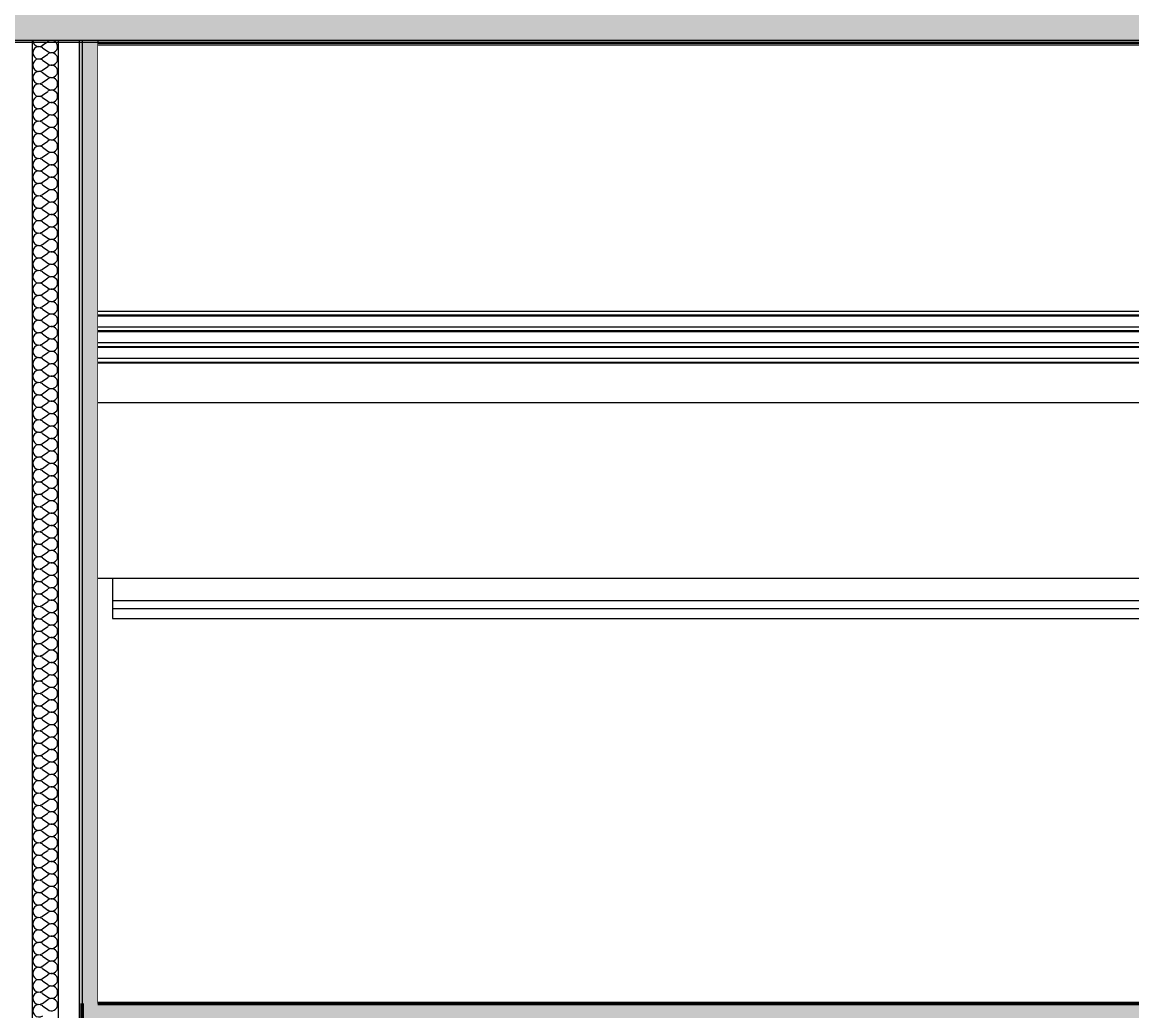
# Model space of a CAD drawing. Header units: millimetres. Extents: x -48147 to 1436659, y -488302 to 18123.
# Drawn here: x 1417453 to 1418514, y -467865 to -466919 of the extents above; entities that cross this region are included whole.
import ezdxf

# ---------------------------------------------------------------- set-up
doc = ezdxf.new("R2010")
doc.units = ezdxf.units.MM
doc.header["$MEASUREMENT"] = 0
doc.linetypes.add('Wipeout_Contour', pattern=[1000, 0, -1000])
for name, color, linetype in [('New_A-20-M_Ceiling', 7, 'Continuous'), ('New_A-20-M_Roof', 7, 'Continuous'), ('New_A-25-M_Wall_Int', 7, 'Continuous'), ('New_A-95-D_1_20', 7, 'Continuous'), ('S-280-M_STRUCT_FRAME.IFC Import', 7, 'Continuous')]:
    doc.layers.add(name, color=color, linetype=linetype)
for name, color, linetype, lineweight, true_color in [('New_A-20-M_Ceiling_Pen_No__107', 7, 'Continuous', 15, 0xa6a6a6), ('New_A-20-M_Ceiling_Pen_No__29', 7, 'Continuous', 50, 0x2a2a2a), ('New_A-20-M_Roof_Pen_No__81', 7, 'Continuous', 20, 0x6a6a6a), ('New_A-25-M_Wall_Int_Pen_No__107', 7, 'Continuous', 15, 0xa6a6a6)]:
    doc.layers.add(name, color=color, linetype=linetype, lineweight=lineweight, true_color=true_color)
for name, color, linetype, lineweight in [('New_A-20-M_Roof_Pen_No__4', 7, 'Continuous', 20), ('New_A-25-M_Wall_Int_Pen_No__1', 7, 'Continuous', 13), ('New_A-95-D_1_20_Pen_No__1', 7, 'Continuous', 13), ('S-280-M_STRUCT_FRAME.IFC Import_Pen_No__1', 7, 'Continuous', 13), ('S-280-M_STRUCT_FRAME.IFC Import_Pen_No__160', 5, 'Continuous', 200), ('S-280-M_STRUCT_FRAME.IFC Import_Pen_No__90', 8, 'Continuous', 20)]:
    doc.layers.add(name, color=color, linetype=linetype, lineweight=lineweight)
doc.styles.add('GENERATED_STYLE_1', font='')
doc.styles.get('GENERATED_STYLE_1').set_extended_font_data('Arial')
doc.dimstyles.new('GENERATED_STYLE__4', dxfattribs={"dimtxt": 125, "dimasz": 47.5, "dimexe": 0.18, "dimexo": 50, "dimgap": 0.09, "dimtad": 1, "dimdec": 0, "dimzin": 0, "dimdsep": 46, "dimtxsty": 'GENERATED_STYLE_1', "dimblk": 'ARROWHEAD_2', "dimblk1": 'ARROWHEAD_2', "dimblk2": 'ARROWHEAD_2', "dimcen": 0.09, "dimclrd": 7, "dimclre": 7, "dimclrt": 7, "dimadec": 0, "dimazin": 0, "dimtfac": 1, "dimtdec": 4, "dimtmove": 0, "dimatfit": 3, "dimfxl": 1, "dimtolj": 1, "dimtzin": 0, "dimarcsym": 0})

# ---------------------------------------------------------------- blocks, each defined once
blk = doc.blocks.new('*X32', base_point=(1424163.9, -483032.8))
at = {"layer": 'New_A-25-M_Wall_Int_Pen_No__107', "linetype": 'Continuous'}
for p, q in [((1417472.5, -466941.1), (1417477.3, -466937.6)), ((1417472.5, -466943.5), (1417477.3, -466947.1)), ((1417472.5, -466953), (1417477.3, -466949.5)), ((1417472.5, -466955.4), (1417477.3, -466959)), ((1417472.5, -466964.9), (1417477.3, -466961.4)), ((1417472.5, -466967.3), (1417477.3, -466970.9)), ((1417472.5, -466976.8), (1417477.3, -466973.3)), ((1417472.5, -466979.2), (1417477.3, -466982.8)), ((1417472.5, -466988.7), (1417477.3, -466985.2)), ((1417472.5, -466991.1), (1417477.3, -466994.7)), ((1417472.5, -467000.7), (1417477.3, -466997.1)), ((1417472.5, -467003), (1417477.3, -467006.6)), ((1417472.5, -467012.6), (1417477.3, -467009)), ((1417472.5, -467014.9), (1417477.3, -467018.5)), ((1417472.5, -467024.5), (1417477.3, -467020.9)), ((1417472.5, -467026.8), (1417477.3, -467030.4)), ((1417472.5, -467036.4), (1417477.3, -467032.8)), ((1417472.5, -467038.7), (1417477.3, -467042.3)), ((1417472.5, -467048.3), (1417477.3, -467044.7)), ((1417472.5, -467050.7), (1417477.3, -467054.2)), ((1417472.5, -467060.2), (1417477.3, -467056.6)), ((1417472.5, -467062.6), (1417477.3, -467066.1)), ((1417472.5, -467072.1), (1417477.3, -467068.5)), ((1417472.5, -467074.5), (1417477.3, -467078)), ((1417472.5, -467084), (1417477.3, -467080.4)), ((1417472.5, -467086.4), (1417477.3, -467089.9)), ((1417472.5, -467095.9), (1417477.3, -467092.3)), ((1417472.5, -467098.3), (1417477.3, -467101.8)), ((1417472.5, -467107.8), (1417477.3, -467104.2)), ((1417472.5, -467110.2), (1417477.3, -467113.7)), ((1417472.5, -467119.7), (1417477.3, -467116.1)), ((1417472.5, -467122.1), (1417477.3, -467125.7)), ((1417472.5, -467131.6), (1417477.3, -467128)), ((1417472.5, -467134), (1417477.3, -467137.6)), ((1417472.5, -467143.5), (1417477.3, -467139.9)), ((1417472.5, -467145.9), (1417477.3, -467149.5)), ((1417472.5, -467155.4), (1417477.3, -467151.8)), ((1417472.5, -467157.8), (1417477.3, -467161.4)), ((1417472.5, -467167.3), (1417477.3, -467163.7)), ((1417472.5, -467169.7), (1417477.3, -467173.3)), ((1417472.5, -467179.2), (1417477.3, -467175.7)), ((1417472.5, -467181.6), (1417477.3, -467185.2)), ((1417472.5, -467191.1), (1417477.3, -467187.6)), ((1417472.5, -467193.5), (1417477.3, -467197.1)), ((1417472.5, -467203), (1417477.3, -467199.5)), ((1417472.5, -467205.4), (1417477.3, -467209)), ((1417472.5, -467214.9), (1417477.3, -467211.4)), ((1417472.5, -467217.3), (1417477.3, -467220.9)), ((1417472.5, -467226.8), (1417477.3, -467223.3)), ((1417472.5, -467229.2), (1417477.3, -467232.8)), ((1417472.5, -467238.7), (1417477.3, -467235.2)), ((1417472.5, -467241.1), (1417477.3, -467244.7)), ((1417472.5, -467250.7), (1417477.3, -467247.1)), ((1417472.5, -467253), (1417477.3, -467256.6)), ((1417472.5, -467262.6), (1417477.3, -467259)), ((1417472.5, -467264.9), (1417477.3, -467268.5)), ((1417472.5, -467274.5), (1417477.3, -467270.9)), ((1417472.5, -467276.8), (1417477.3, -467280.4)), ((1417472.5, -467286.4), (1417477.3, -467282.8)), ((1417472.5, -467288.7), (1417477.3, -467292.3)), ((1417472.5, -467298.3), (1417477.3, -467294.7)), ((1417472.5, -467300.7), (1417477.3, -467304.2)), ((1417472.5, -467310.2), (1417477.3, -467306.6)), ((1417472.5, -467312.6), (1417477.3, -467316.1)), ((1417472.5, -467322.1), (1417477.3, -467318.5)), ((1417472.5, -467324.5), (1417477.3, -467328)), ((1417472.5, -467334), (1417477.3, -467330.4)), ((1417472.5, -467336.4), (1417477.3, -467339.9)), ((1417472.5, -467345.9), (1417477.3, -467342.3)), ((1417472.5, -467348.3), (1417477.3, -467351.8)), ((1417472.5, -467357.8), (1417477.3, -467354.2)), ((1417472.5, -467360.2), (1417477.3, -467363.7)), ((1417472.5, -467369.7), (1417477.3, -467366.1)), ((1417472.5, -467372.1), (1417477.3, -467375.7)), ((1417472.5, -467381.6), (1417477.3, -467378)), ((1417472.5, -467384), (1417477.3, -467387.6)), ((1417472.5, -467393.5), (1417477.3, -467389.9)), ((1417472.5, -467395.9), (1417477.3, -467399.5)), ((1417472.5, -467405.4), (1417477.3, -467401.8)), ((1417472.5, -467407.8), (1417477.3, -467411.4)), ((1417472.5, -467417.3), (1417477.3, -467413.7)), ((1417472.5, -467419.7), (1417477.3, -467423.3)), ((1417472.5, -467429.2), (1417477.3, -467425.7)), ((1417472.5, -467431.6), (1417477.3, -467435.2)), ((1417472.5, -467441.1), (1417477.3, -467437.6)), ((1417472.5, -467443.5), (1417477.3, -467447.1)), ((1417472.5, -467453), (1417477.3, -467449.5)), ((1417472.5, -467455.4), (1417477.3, -467459)), ((1417472.5, -467464.9), (1417477.3, -467461.4)), ((1417472.5, -467467.3), (1417477.3, -467470.9)), ((1417472.5, -467476.8), (1417477.3, -467473.3)), ((1417472.5, -467479.2), (1417477.3, -467482.8)), ((1417472.5, -467488.7), (1417477.3, -467485.2)), ((1417472.5, -467491.1), (1417477.3, -467494.7)), ((1417472.5, -467500.7), (1417477.3, -467497.1)), ((1417472.5, -467503), (1417477.3, -467506.6)), ((1417472.5, -467512.6), (1417477.3, -467509)), ((1417472.5, -467514.9), (1417477.3, -467518.5)), ((1417472.5, -467524.5), (1417477.3, -467520.9)), ((1417472.5, -467526.8), (1417477.3, -467530.4)), ((1417472.5, -467536.4), (1417477.3, -467532.8)), ((1417472.5, -467538.7), (1417477.3, -467542.3)), ((1417472.5, -467548.3), (1417477.3, -467544.7)), ((1417472.5, -467550.7), (1417477.3, -467554.2)), ((1417472.5, -467560.2), (1417477.3, -467556.6)), ((1417472.5, -467562.6), (1417477.3, -467566.1)), ((1417472.5, -467572.1), (1417477.3, -467568.5)), ((1417472.5, -467574.5), (1417477.3, -467578)), ((1417472.5, -467584), (1417477.3, -467580.4)), ((1417472.5, -467586.4), (1417477.3, -467589.9)), ((1417472.5, -467595.9), (1417477.3, -467592.3)), ((1417472.5, -467598.3), (1417477.3, -467601.8)), ((1417472.5, -467607.8), (1417477.3, -467604.2)), ((1417472.5, -467610.2), (1417477.3, -467613.7)), ((1417472.5, -467619.7), (1417477.3, -467616.1)), ((1417472.5, -467622.1), (1417477.3, -467625.7)), ((1417472.5, -467631.6), (1417477.3, -467628)), ((1417472.5, -467634), (1417477.3, -467637.6)), ((1417472.5, -467643.5), (1417477.3, -467639.9)), ((1417472.5, -467645.9), (1417477.3, -467649.5)), ((1417472.5, -467655.4), (1417477.3, -467651.8)), ((1417472.5, -467657.8), (1417477.3, -467661.4)), ((1417472.5, -467667.3), (1417477.3, -467663.7)), ((1417472.5, -467669.7), (1417477.3, -467673.3)), ((1417472.5, -467679.2), (1417477.3, -467675.7)), ((1417472.5, -467681.6), (1417477.3, -467685.2)), ((1417472.5, -467691.1), (1417477.3, -467687.6)), ((1417472.5, -467693.5), (1417477.3, -467697.1)), ((1417472.5, -467703), (1417477.3, -467699.5)), ((1417472.5, -467705.4), (1417477.3, -467709)), ((1417472.5, -467714.9), (1417477.3, -467711.4)), ((1417472.5, -467717.3), (1417477.3, -467720.9)), ((1417472.5, -467726.8), (1417477.3, -467723.3)), ((1417472.5, -467729.2), (1417477.3, -467732.8)), ((1417472.5, -467738.7), (1417477.3, -467735.2)), ((1417472.5, -467741.1), (1417477.3, -467744.7)), ((1417472.5, -467750.7), (1417477.3, -467747.1)), ((1417472.5, -467753), (1417477.3, -467756.6)), ((1417472.5, -467762.6), (1417477.3, -467759)), ((1417472.5, -467764.9), (1417477.3, -467768.5)), ((1417472.5, -467774.5), (1417477.3, -467770.9)), ((1417472.5, -467776.8), (1417477.3, -467780.4)), ((1417472.5, -467786.4), (1417477.3, -467782.8)), ((1417472.5, -467788.7), (1417477.3, -467792.3)), ((1417472.5, -467798.3), (1417477.3, -467794.7)), ((1417472.5, -467800.7), (1417477.3, -467804.2)), ((1417472.5, -467810.2), (1417477.3, -467806.6)), ((1417472.5, -467812.6), (1417477.3, -467816.1)), ((1417472.5, -467822.1), (1417477.3, -467818.5)), ((1417472.5, -467824.5), (1417477.3, -467828)), ((1417472.5, -467834), (1417477.3, -467830.4)), ((1417472.5, -467836.4), (1417477.3, -467839.9)), ((1417472.5, -467845.9), (1417477.3, -467842.3)), ((1417472.5, -467848.3), (1417477.3, -467851.8)), ((1417472.5, -467857.8), (1417477.3, -467854.2)), ((1417472.5, -467860.2), (1417477.3, -467863.7))]:
    blk.add_line(p, q, dxfattribs=at)
for centre, start, end in [((1417469, -466936.4), 181.5148, 306.8699), ((1417469, -466948.3), 53.1301, 306.8699), ((1417480.9, -466942.3), 103.2035, 126.8699), ((1417480.9, -466942.3), 233.1301, 0), ((1417480.9, -466942.3), 0, 76.7965), ((1417469, -466960.2), 53.1301, 306.8699), ((1417480.9, -466954.2), 0, 126.8699), ((1417480.9, -466954.2), 233.1301, 0), ((1417469, -466972.1), 53.1301, 306.8699), ((1417480.9, -466966.1), 0, 126.8699), ((1417480.9, -466966.1), 233.1301, 0), ((1417480.9, -466978), 0, 126.8699), ((1417469, -466984), 53.1301, 306.8699), ((1417480.9, -466978), 233.1301, 0), ((1417480.9, -466989.9), 0, 126.8699), ((1417469, -466995.9), 53.1301, 306.8699), ((1417480.9, -466989.9), 233.1301, 0), ((1417480.9, -467001.8), 0, 126.8699), ((1417469, -467007.8), 53.1301, 306.8699), ((1417480.9, -467001.8), 233.1301, 0), ((1417480.9, -467013.7), 0, 126.8699), ((1417469, -467019.7), 53.1301, 306.8699), ((1417480.9, -467013.7), 233.1301, 0), ((1417480.9, -467025.7), 0, 126.8699), ((1417469, -467031.6), 53.1301, 306.8699), ((1417480.9, -467025.7), 233.1301, 0), ((1417469, -467043.5), 53.1301, 306.8699), ((1417480.9, -467037.6), 0, 126.8699), ((1417480.9, -467037.6), 233.1301, 0), ((1417469, -467055.4), 53.1301, 306.8699), ((1417480.9, -467049.5), 0, 126.8699), ((1417480.9, -467049.5), 233.1301, 0), ((1417469, -467067.3), 53.1301, 306.8699), ((1417480.9, -467061.4), 0, 126.8699), ((1417480.9, -467061.4), 233.1301, 0), ((1417480.9, -467073.3), 0, 126.8699), ((1417469, -467079.2), 53.1301, 306.8699), ((1417480.9, -467073.3), 233.1301, 0), ((1417480.9, -467085.2), 0, 126.8699), ((1417469, -467091.1), 53.1301, 306.8699), ((1417480.9, -467085.2), 233.1301, 0), ((1417480.9, -467097.1), 0, 126.8699), ((1417469, -467103), 53.1301, 306.8699), ((1417480.9, -467097.1), 233.1301, 0), ((1417480.9, -467109), 0, 126.8699), ((1417469, -467114.9), 53.1301, 306.8699), ((1417480.9, -467109), 233.1301, 0), ((1417480.9, -467120.9), 0, 126.8699), ((1417469, -467126.8), 53.1301, 306.8699), ((1417480.9, -467120.9), 233.1301, 0), ((1417469, -467138.7), 53.1301, 306.8699), ((1417480.9, -467132.8), 0, 126.8699), ((1417480.9, -467132.8), 233.1301, 0), ((1417469, -467150.7), 53.1301, 306.8699), ((1417480.9, -467144.7), 0, 126.8699), ((1417480.9, -467144.7), 233.1301, 0), ((1417469, -467162.6), 53.1301, 306.8699), ((1417480.9, -467156.6), 0, 126.8699), ((1417480.9, -467156.6), 233.1301, 0), ((1417469, -467174.5), 53.1301, 306.8699), ((1417480.9, -467168.5), 0, 126.8699), ((1417480.9, -467168.5), 233.1301, 0), ((1417480.9, -467180.4), 0, 126.8699), ((1417469, -467186.4), 53.1301, 306.8699), ((1417480.9, -467180.4), 233.1301, 0), ((1417480.9, -467192.3), 0, 126.8699), ((1417469, -467198.3), 53.1301, 306.8699), ((1417480.9, -467192.3), 233.1301, 0), ((1417480.9, -467204.2), 0, 126.8699), ((1417469, -467210.2), 53.1301, 306.8699), ((1417480.9, -467204.2), 233.1301, 0), ((1417480.9, -467216.1), 0, 126.8699), ((1417469, -467222.1), 53.1301, 306.8699), ((1417480.9, -467216.1), 233.1301, 0), ((1417469, -467234), 53.1301, 306.8699), ((1417480.9, -467228), 0, 126.8699), ((1417480.9, -467228), 233.1301, 0), ((1417469, -467245.9), 53.1301, 306.8699), ((1417480.9, -467239.9), 0, 126.8699), ((1417480.9, -467239.9), 233.1301, 0), ((1417469, -467257.8), 53.1301, 306.8699), ((1417480.9, -467251.8), 0, 126.8699), ((1417480.9, -467251.8), 233.1301, 0), ((1417469, -467269.7), 53.1301, 306.8699), ((1417480.9, -467263.7), 0, 126.8699), ((1417480.9, -467263.7), 233.1301, 0), ((1417480.9, -467275.7), 0, 126.8699), ((1417469, -467281.6), 53.1301, 306.8699), ((1417480.9, -467275.7), 233.1301, 0), ((1417480.9, -467287.6), 0, 126.8699), ((1417469, -467293.5), 53.1301, 306.8699), ((1417480.9, -467287.6), 233.1301, 0), ((1417480.9, -467299.5), 0, 126.8699), ((1417469, -467305.4), 53.1301, 306.8699), ((1417480.9, -467299.5), 233.1301, 0), ((1417480.9, -467311.4), 0, 126.8699), ((1417469, -467317.3), 53.1301, 306.8699), ((1417480.9, -467311.4), 233.1301, 0), ((1417469, -467329.2), 53.1301, 306.8699), ((1417480.9, -467323.3), 0, 126.8699), ((1417480.9, -467323.3), 233.1301, 0), ((1417469, -467341.1), 53.1301, 306.8699), ((1417480.9, -467335.2), 0, 126.8699), ((1417480.9, -467335.2), 233.1301, 0), ((1417469, -467353), 53.1301, 306.8699), ((1417480.9, -467347.1), 0, 126.8699), ((1417480.9, -467347.1), 233.1301, 0), ((1417469, -467364.9), 53.1301, 306.8699), ((1417480.9, -467359), 0, 126.8699), ((1417480.9, -467359), 233.1301, 0), ((1417480.9, -467370.9), 0, 126.8699), ((1417469, -467376.8), 53.1301, 306.8699), ((1417480.9, -467370.9), 233.1301, 0), ((1417480.9, -467382.8), 0, 126.8699), ((1417469, -467388.7), 53.1301, 306.8699), ((1417480.9, -467382.8), 233.1301, 0), ((1417480.9, -467394.7), 0, 126.8699), ((1417469, -467400.7), 53.1301, 306.8699), ((1417480.9, -467394.7), 233.1301, 0), ((1417480.9, -467406.6), 0, 126.8699), ((1417469, -467412.6), 53.1301, 306.8699), ((1417480.9, -467406.6), 233.1301, 0), ((1417480.9, -467418.5), 0, 126.8699), ((1417469, -467424.5), 53.1301, 306.8699), ((1417480.9, -467418.5), 233.1301, 0), ((1417469, -467436.4), 53.1301, 306.8699), ((1417480.9, -467430.4), 0, 126.8699), ((1417480.9, -467430.4), 233.1301, 0), ((1417469, -467448.3), 53.1301, 306.8699), ((1417480.9, -467442.3), 0, 126.8699), ((1417480.9, -467442.3), 233.1301, 0), ((1417469, -467460.2), 53.1301, 306.8699), ((1417480.9, -467454.2), 0, 126.8699), ((1417480.9, -467454.2), 233.1301, 0), ((1417480.9, -467466.1), 0, 126.8699), ((1417469, -467472.1), 53.1301, 306.8699), ((1417480.9, -467466.1), 233.1301, 0), ((1417480.9, -467478), 0, 126.8699), ((1417469, -467484), 53.1301, 306.8699), ((1417480.9, -467478), 233.1301, 0), ((1417480.9, -467489.9), 0, 126.8699), ((1417469, -467495.9), 53.1301, 306.8699), ((1417480.9, -467489.9), 233.1301, 0), ((1417480.9, -467501.8), 0, 126.8699), ((1417469, -467507.8), 53.1301, 306.8699), ((1417480.9, -467501.8), 233.1301, 0), ((1417480.9, -467513.7), 0, 126.8699), ((1417469, -467519.7), 53.1301, 306.8699), ((1417480.9, -467513.7), 233.1301, 0), ((1417469, -467531.6), 53.1301, 306.8699), ((1417480.9, -467525.7), 0, 126.8699), ((1417480.9, -467525.7), 233.1301, 0), ((1417469, -467543.5), 53.1301, 306.8699), ((1417480.9, -467537.6), 0, 126.8699), ((1417480.9, -467537.6), 233.1301, 0), ((1417469, -467555.4), 53.1301, 306.8699), ((1417480.9, -467549.5), 0, 126.8699), ((1417480.9, -467549.5), 233.1301, 0), ((1417469, -467567.3), 53.1301, 306.8699), ((1417480.9, -467561.4), 0, 126.8699), ((1417480.9, -467561.4), 233.1301, 0), ((1417480.9, -467573.3), 0, 126.8699), ((1417469, -467579.2), 53.1301, 306.8699), ((1417480.9, -467573.3), 233.1301, 0), ((1417480.9, -467585.2), 0, 126.8699), ((1417469, -467591.1), 53.1301, 306.8699), ((1417480.9, -467585.2), 233.1301, 0), ((1417480.9, -467597.1), 0, 126.8699), ((1417469, -467603), 53.1301, 306.8699), ((1417480.9, -467597.1), 233.1301, 0), ((1417480.9, -467609), 0, 126.8699), ((1417469, -467614.9), 53.1301, 306.8699), ((1417480.9, -467609), 233.1301, 0), ((1417469, -467626.8), 53.1301, 306.8699), ((1417480.9, -467620.9), 0, 126.8699), ((1417480.9, -467620.9), 233.1301, 0), ((1417469, -467638.7), 53.1301, 306.8699), ((1417480.9, -467632.8), 0, 126.8699), ((1417480.9, -467632.8), 233.1301, 0), ((1417469, -467650.7), 53.1301, 306.8699), ((1417480.9, -467644.7), 0, 126.8699), ((1417480.9, -467644.7), 233.1301, 0), ((1417469, -467662.6), 53.1301, 306.8699), ((1417480.9, -467656.6), 0, 126.8699), ((1417480.9, -467656.6), 233.1301, 0), ((1417480.9, -467668.5), 0, 126.8699), ((1417469, -467674.5), 53.1301, 306.8699), ((1417480.9, -467668.5), 233.1301, 0), ((1417480.9, -467680.4), 0, 126.8699), ((1417469, -467686.4), 53.1301, 306.8699), ((1417480.9, -467680.4), 233.1301, 0), ((1417480.9, -467692.3), 0, 126.8699), ((1417469, -467698.3), 53.1301, 306.8699), ((1417480.9, -467692.3), 233.1301, 0), ((1417480.9, -467704.2), 0, 126.8699), ((1417469, -467710.2), 53.1301, 306.8699), ((1417480.9, -467704.2), 233.1301, 0), ((1417469, -467722.1), 53.1301, 306.8699), ((1417480.9, -467716.1), 0, 126.8699), ((1417480.9, -467716.1), 233.1301, 0), ((1417469, -467734), 53.1301, 306.8699), ((1417480.9, -467728), 0, 126.8699), ((1417480.9, -467728), 233.1301, 0), ((1417469, -467745.9), 53.1301, 306.8699), ((1417480.9, -467739.9), 0, 126.8699), ((1417480.9, -467739.9), 233.1301, 0), ((1417469, -467757.8), 53.1301, 306.8699), ((1417480.9, -467751.8), 0, 126.8699), ((1417480.9, -467751.8), 233.1301, 0), ((1417480.9, -467763.7), 0, 126.8699), ((1417469, -467769.7), 53.1301, 306.8699), ((1417480.9, -467763.7), 233.1301, 0), ((1417480.9, -467775.7), 0, 126.8699), ((1417469, -467781.6), 53.1301, 306.8699), ((1417480.9, -467775.7), 233.1301, 0), ((1417480.9, -467787.6), 0, 126.8699), ((1417469, -467793.5), 53.1301, 306.8699), ((1417480.9, -467787.6), 233.1301, 0), ((1417480.9, -467799.5), 0, 126.8699), ((1417469, -467805.4), 53.1301, 306.8699), ((1417480.9, -467799.5), 233.1301, 0), ((1417480.9, -467811.4), 0, 126.8699), ((1417469, -467817.3), 53.1301, 306.8699), ((1417480.9, -467811.4), 233.1301, 0), ((1417469, -467829.2), 53.1301, 306.8699), ((1417480.9, -467823.3), 0, 126.8699), ((1417480.9, -467823.3), 233.1301, 0), ((1417469, -467841.1), 53.1301, 306.8699), ((1417480.9, -467835.2), 0, 126.8699), ((1417480.9, -467835.2), 233.1301, 0), ((1417469, -467853), 53.1301, 306.8699), ((1417480.9, -467847.1), 0, 126.8699), ((1417480.9, -467847.1), 233.1301, 0), ((1417480.9, -467859), 0, 126.8699), ((1417469, -467864.9), 53.1301, 306.8699), ((1417480.9, -467859), 233.1301, 0)]:
    blk.add_arc(centre, 5.95, start, end, dxfattribs=at)
blk = doc.blocks.new('Section Elem_11_2', base_point=(1424163.9, -483032.8))
at = {"layer": 'New_A-25-M_Wall_Int_Pen_No__107', "linetype": 'Continuous', "lineweight": 0, "true_color": 0x535353}
blk.add_hatch(color=251, dxfattribs=at).paths.add_polyline_path([(1417510.4, -466936.5), (1417507.4, -466936.5), (1417507.4, -470882.8), (1417510.4, -470882.8), (1417510.4, -467882.8), (1417510.4, -467857.8)])
at = {"layer": 'New_A-25-M_Wall_Int_Pen_No__107', "linetype": 'Continuous'}
blk.add_hatch(color=256, dxfattribs=at).paths.add_polyline_path([(1417510.4, -466936.5), (1417510.4, -467857.8), (1417525.4, -467857.8), (1417525.4, -466936.5)])
at = {"layer": 'New_A-25-M_Wall_Int_Pen_No__1', "linetype": 'Continuous'}
blk.add_line((1417525.4, -466936.5), (1417525.4, -467857.8), dxfattribs=at)
at = {"color": 254, "linetype": 'Wipeout_Contour', "lineweight": 0, "ltscale": 5972173.791506235}
blk.add_wipeout([(1417507.4, -466936.5), (1417487.4, -466936.5), (1417487.4, -470882.8), (1417507.4, -470882.8)], dxfattribs=at).dxf.layer = 'New_A-25-M_Wall_Int'
at = {"layer": 'New_A-25-M_Wall_Int_Pen_No__1', "linetype": 'Continuous'}
for p, q in [((1417507.4, -466936.5), (1417507.4, -470882.8)), ((1417510.4, -466936.5), (1417510.4, -467857.8))]:
    blk.add_line(p, q, dxfattribs=at)
at = {"color": 254, "linetype": 'Wipeout_Contour', "lineweight": 0, "ltscale": 5972088.345447611}
blk.add_wipeout([(1417487.4, -466936.5), (1417462.4, -466936.5), (1417462.4, -470882.8), (1417487.4, -470882.8)], dxfattribs=at).dxf.layer = 'New_A-25-M_Wall_Int'
at = {"layer": 'New_A-25-M_Wall_Int_Pen_No__1', "linetype": 'Continuous'}
blk.add_line((1417487.4, -466936.5), (1417487.4, -470882.8), dxfattribs=at)
at = {"layer": 'New_A-25-M_Wall_Int'}
blk.add_blockref('*X32', (1424163.9, -483032.8), dxfattribs=at)
at = {"color": 254, "linetype": 'Wipeout_Contour', "lineweight": 0, "ltscale": 5972004.798301485}
blk.add_wipeout([(1417462.4, -466936.5), (1417443.4, -466936.5), (1417443.4, -470882.8), (1417462.4, -470882.8)], dxfattribs=at).dxf.layer = 'New_A-25-M_Wall_Int'
at = {"layer": 'New_A-25-M_Wall_Int_Pen_No__1', "linetype": 'Continuous'}
blk.add_line((1417462.4, -466936.5), (1417462.4, -470882.8), dxfattribs=at)
blk = doc.blocks.new('Section Elem_211_2', base_point=(1424163.9, -483032.8))
at = {"color": 254, "linetype": 'Wipeout_Contour', "lineweight": 0, "ltscale": 43317279.84506462}
blk.add_wipeout([(1417539.3, -467451.1), (1417525.4, -467451.1), (1417525.4, -467857.8), (1419569.8, -467857.8), (1419569.8, -467882.8), (1417525.4, -467882.8), (1417525.4, -469543.8), (1417556.1, -469543.8), (1417564.1, -469561), (1417564.1, -470165.6), (1417556.1, -470182.8), (1417525.4, -470182.8), (1417525.4, -470882.8), (1417876.5, -470882.8), (1417876.5, -468424.8), (1419386.5, -468424.8), (1419386.5, -470882.8), (1419576, -470882.8), (1419576, -467245.4), (1417525.4, -467245.4), (1417525.4, -467282.8), (1419550.3, -467282.8), (1419550.3, -467300), (1419550.3, -467477.8), (1419550.3, -467480), (1419550.3, -467489.6), (1417539.3, -467489.6), (1417539.3, -467480), (1417539.3, -467477.8)], dxfattribs=at).dxf.layer = 'New_A-25-M_Wall_Int'
blk = doc.blocks.new('Section Elem_301_2', base_point=(1424163.9, -483032.8))
at = {"layer": 'New_A-20-M_Ceiling_Pen_No__107', "linetype": 'Continuous'}
blk.add_hatch(color=256, dxfattribs=at).paths.add_polyline_path([(1419569.8, -467857.8), (1417510.4, -467857.8), (1417510.4, -467882.8), (1419569.8, -467882.8)])
at = {"layer": 'New_A-20-M_Ceiling_Pen_No__29', "linetype": 'Continuous'}
for p, q in [((1417510.4, -467857.8), (1417510.4, -467882.8)), ((1419569.8, -467857.8), (1417525.4, -467857.8))]:
    blk.add_line(p, q, dxfattribs=at)
blk = doc.blocks.new('Section Elem_319_2', base_point=(1424163.9, -483032.8))
at = {"layer": 'New_A-20-M_Roof_Pen_No__81', "linetype": 'Continuous', "lineweight": 0, "true_color": 0x353535}
blk.add_hatch(color=250, dxfattribs=at).paths.add_polyline_path([(1413335.4, -466901.5), (1413335.4, -466936.5), (1429843.7, -466936.5), (1429843.5, -466901.5)])
at = {"layer": 'New_A-20-M_Roof_Pen_No__4', "linetype": 'Continuous', "flags": 128}
blk.add_lwpolyline([(1419591, -466936.5), (1419576, -466936.5), (1417525.4, -466936.5), (1417510.4, -466936.5), (1417507.4, -466936.5), (1417487.4, -466936.5), (1417462.4, -466936.5), (1417443.4, -466936.5), (1417440.4, -466936.5), (1417425.4, -466936.5), (1413446.7, -466936.5)], dxfattribs=at)
blk = doc.blocks.new('Section Elem_357_2', base_point=(1424163.9, -483032.8))
at = {"color": 254, "linetype": 'Wipeout_Contour', "lineweight": 0, "ltscale": 5974079.356919763}
blk.add_wipeout([(1417525.4, -467240.9), (1417525.4, -467243.5), (1419576, -467243.5), (1419576, -467240.9)], dxfattribs=at).dxf.layer = 'S-280-M_STRUCT_FRAME.IFC Import'
at = {"color": 254, "linetype": 'Wipeout_Contour', "lineweight": 0, "ltscale": 5974081.637630177}
blk.add_wipeout([(1417525.4, -467243.5), (1417525.4, -467244.6), (1419576, -467244.6), (1419576, -467243.5)], dxfattribs=at).dxf.layer = 'S-280-M_STRUCT_FRAME.IFC Import'
at = {"color": 254, "linetype": 'Wipeout_Contour', "lineweight": 0, "ltscale": 5974071.111208208}
blk.add_wipeout([(1419576, -467230.3), (1417525.4, -467230.3), (1417525.4, -467240.9), (1419576, -467240.9)], dxfattribs=at).dxf.layer = 'S-280-M_STRUCT_FRAME.IFC Import'
at = {"color": 254, "linetype": 'Wipeout_Contour', "lineweight": 0, "ltscale": 5974082.827090363}
blk.add_wipeout([(1417525.4, -467244.6), (1417525.4, -467245.4), (1419576, -467245.4), (1419576, -467244.6)], dxfattribs=at).dxf.layer = 'S-280-M_STRUCT_FRAME.IFC Import'
at = {"layer": 'S-280-M_STRUCT_FRAME.IFC Import_Pen_No__90', "linetype": 'Continuous'}
for p, q in [((1419576, -467240.9), (1417525.4, -467240.9)), ((1419576, -467244.6), (1417525.4, -467244.6)), ((1419576, -467245.4), (1417525.4, -467245.4))]:
    blk.add_line(p, q, dxfattribs=at)
blk = doc.blocks.new('Section Elem_358_2', base_point=(1424163.9, -483032.8))
at = {"color": 254, "linetype": 'Wipeout_Contour', "lineweight": 0, "ltscale": 5974060.487563122}
blk.add_wipeout([(1419576, -467225.9), (1417525.4, -467225.9), (1417525.4, -467228.4), (1419576, -467228.4)], dxfattribs=at).dxf.layer = 'S-280-M_STRUCT_FRAME.IFC Import'
at = {"color": 254, "linetype": 'Wipeout_Contour', "lineweight": 0, "ltscale": 5974062.767820047}
blk.add_wipeout([(1417525.4, -467228.4), (1417525.4, -467229.5), (1419576, -467229.5), (1419576, -467228.4)], dxfattribs=at).dxf.layer = 'S-280-M_STRUCT_FRAME.IFC Import'
at = {"color": 254, "linetype": 'Wipeout_Contour', "lineweight": 0, "ltscale": 5974052.242123753}
blk.add_wipeout([(1417525.4, -467215.2), (1417525.4, -467225.9), (1419576, -467225.9), (1419576, -467215.2)], dxfattribs=at).dxf.layer = 'S-280-M_STRUCT_FRAME.IFC Import'
at = {"color": 254, "linetype": 'Wipeout_Contour', "lineweight": 0, "ltscale": 5974063.957218604}
blk.add_wipeout([(1417525.4, -467229.5), (1417525.4, -467230.3), (1419576, -467230.3), (1419576, -467229.5)], dxfattribs=at).dxf.layer = 'S-280-M_STRUCT_FRAME.IFC Import'
at = {"layer": 'S-280-M_STRUCT_FRAME.IFC Import_Pen_No__90', "linetype": 'Continuous'}
for p, q in [((1419576, -467225.9), (1417525.4, -467225.9)), ((1419576, -467229.5), (1417525.4, -467229.5)), ((1419576, -467230.3), (1417525.4, -467230.3))]:
    blk.add_line(p, q, dxfattribs=at)
blk = doc.blocks.new('Section Elem_359_2', base_point=(1424163.9, -483032.8))
at = {"color": 254, "linetype": 'Wipeout_Contour', "lineweight": 0, "ltscale": 5974041.618481716}
blk.add_wipeout([(1417525.4, -467210.8), (1417525.4, -467213.3), (1419576, -467213.3), (1419576, -467210.8)], dxfattribs=at).dxf.layer = 'S-280-M_STRUCT_FRAME.IFC Import'
at = {"color": 254, "linetype": 'Wipeout_Contour', "lineweight": 0, "ltscale": 5974043.898610136}
blk.add_wipeout([(1417525.4, -467213.3), (1417525.4, -467214.4), (1419576, -467214.4), (1419576, -467213.3)], dxfattribs=at).dxf.layer = 'S-280-M_STRUCT_FRAME.IFC Import'
at = {"color": 254, "linetype": 'Wipeout_Contour', "lineweight": 0, "ltscale": 5974033.373083332}
blk.add_wipeout([(1419576, -467200.2), (1417525.4, -467200.2), (1417525.4, -467210.8), (1419576, -467210.8)], dxfattribs=at).dxf.layer = 'S-280-M_STRUCT_FRAME.IFC Import'
at = {"color": 254, "linetype": 'Wipeout_Contour', "lineweight": 0, "ltscale": 5974045.087973066}
blk.add_wipeout([(1417525.4, -467214.4), (1417525.4, -467215.2), (1419576, -467215.2), (1419576, -467214.4)], dxfattribs=at).dxf.layer = 'S-280-M_STRUCT_FRAME.IFC Import'
at = {"layer": 'S-280-M_STRUCT_FRAME.IFC Import_Pen_No__90', "linetype": 'Continuous'}
for p, q in [((1419576, -467210.8), (1417525.4, -467210.8)), ((1419576, -467214.4), (1417525.4, -467214.4)), ((1419576, -467215.2), (1417525.4, -467215.2))]:
    blk.add_line(p, q, dxfattribs=at)
blk = doc.blocks.new('Section Elem_360_2', base_point=(1424163.9, -483032.8))
at = {"color": 254, "linetype": 'Wipeout_Contour', "lineweight": 0, "ltscale": 5974022.749741571}
blk.add_wipeout([(1417525.4, -467195.7), (1417525.4, -467198.3), (1419576, -467198.3), (1419576, -467195.7)], dxfattribs=at).dxf.layer = 'S-280-M_STRUCT_FRAME.IFC Import'
at = {"color": 254, "linetype": 'Wipeout_Contour', "lineweight": 0, "ltscale": 5974025.030305808}
blk.add_wipeout([(1417525.4, -467198.3), (1417525.4, -467199.4), (1419576, -467199.4), (1419576, -467198.3)], dxfattribs=at).dxf.layer = 'S-280-M_STRUCT_FRAME.IFC Import'
at = {"color": 254, "linetype": 'Wipeout_Contour', "lineweight": 0, "ltscale": 5973861.788683573}
blk.add_wipeout([(1417525.4, -466940.9), (1417525.4, -467195.7), (1419576, -467195.7), (1419576, -466940.9)], dxfattribs=at).dxf.layer = 'S-280-M_STRUCT_FRAME.IFC Import'
at = {"color": 254, "linetype": 'Wipeout_Contour', "lineweight": 0, "ltscale": 5973701.628284599}
blk.add_wipeout([(1417525.4, -466939.7), (1417525.4, -466940.9), (1419576, -466940.9), (1419576, -466939.7)], dxfattribs=at).dxf.layer = 'S-280-M_STRUCT_FRAME.IFC Import'
at = {"color": 254, "linetype": 'Wipeout_Contour', "lineweight": 0, "ltscale": 5974026.219500897}
blk.add_wipeout([(1417525.4, -467199.4), (1417525.4, -467200.2), (1419576, -467200.2), (1419576, -467199.4)], dxfattribs=at).dxf.layer = 'S-280-M_STRUCT_FRAME.IFC Import'
at = {"layer": 'S-280-M_STRUCT_FRAME.IFC Import_Pen_No__90', "linetype": 'Continuous'}
for p, q in [((1419576, -467195.7), (1417525.4, -467195.7)), ((1419576, -467199.4), (1417525.4, -467199.4)), ((1419576, -467200.2), (1417525.4, -467200.2))]:
    blk.add_line(p, q, dxfattribs=at)
at = {"color": 254, "linetype": 'Wipeout_Contour', "lineweight": 0, "ltscale": 5973700.488546094}
blk.add_wipeout([(1417525.4, -466939.1), (1417525.4, -466939.7), (1419576, -466939.7), (1419576, -466939.1)], dxfattribs=at).dxf.layer = 'S-280-M_STRUCT_FRAME.IFC Import'
at = {"color": 254, "linetype": 'Wipeout_Contour', "lineweight": 0, "ltscale": 5973699.660598249}
blk.add_wipeout([(1417525.4, -466939.1), (1419576, -466939.1), (1419576, -466938.3), (1417525.4, -466938.3)], dxfattribs=at).dxf.layer = 'S-280-M_STRUCT_FRAME.IFC Import'
at = {"layer": 'S-280-M_STRUCT_FRAME.IFC Import_Pen_No__160', "linetype": 'Continuous', "lineweight": 0, "true_color": 0x00007f}
blk.add_hatch(color=176, dxfattribs=at).paths.add_polyline_path([(1429717.7, -466936.5), (1413446.7, -466936.5), (1413446.7, -466938.3), (1429717.7, -466938.3)])
at = {"layer": 'S-280-M_STRUCT_FRAME.IFC Import_Pen_No__1', "linetype": 'Continuous'}
blk.add_line((1429717.7, -466938.3), (1413446.7, -466938.3), dxfattribs=at)
at = {"layer": 'S-280-M_STRUCT_FRAME.IFC Import_Pen_No__90', "linetype": 'Continuous'}
for p, q in [((1419576, -466939.1), (1417525.4, -466939.1)), ((1419576, -466940.9), (1417525.4, -466940.9))]:
    blk.add_line(p, q, dxfattribs=at)
blk = doc.blocks.new('Section Elem_392_2', base_point=(1424163.9, -483032.8))
at = {"color": 254, "linetype": 'Wipeout_Contour', "lineweight": 0, "ltscale": 5974360.543712889}
blk.add_wipeout([(1417539.3, -467480), (1417539.3, -467489.6), (1419550.3, -467489.6), (1419550.3, -467480)], dxfattribs=at).dxf.layer = 'S-280-M_STRUCT_FRAME.IFC Import'
at = {"layer": 'S-280-M_STRUCT_FRAME.IFC Import_Pen_No__90', "linetype": 'Continuous'}
blk.add_line((1417539.3, -467489.6), (1419550.3, -467489.6), dxfattribs=at)
at = {"color": 254, "linetype": 'Wipeout_Contour', "lineweight": 0, "ltscale": 5974353.13892761}
blk.add_wipeout([(1419550.3, -467477.8), (1417539.3, -467477.8), (1417539.3, -467480), (1419550.3, -467480)], dxfattribs=at).dxf.layer = 'S-280-M_STRUCT_FRAME.IFC Import'
at = {"color": 254, "linetype": 'Wipeout_Contour', "lineweight": 0, "ltscale": 5974348.381353372}
blk.add_wipeout([(1417539.3, -467472.4), (1417539.3, -467477.8), (1419550.3, -467477.8), (1419550.3, -467472.4)], dxfattribs=at).dxf.layer = 'S-280-M_STRUCT_FRAME.IFC Import'
at = {"layer": 'S-280-M_STRUCT_FRAME.IFC Import_Pen_No__90', "linetype": 'Continuous'}
for p, q in [((1417539.3, -467477.8), (1417539.3, -467480)), ((1417539.3, -467480), (1417539.3, -467489.6)), ((1417539.3, -467480), (1419550.3, -467480))]:
    blk.add_line(p, q, dxfattribs=at)
at = {"color": 254, "linetype": 'Wipeout_Contour', "lineweight": 0, "ltscale": 20919134.17176491}
blk.add_wipeout([(1419478.1, -467451.1), (1417539.3, -467451.1), (1417539.3, -467472.4), (1419550.3, -467472.4), (1419550.3, -467300), (1419515.7, -467300), (1419526, -467311.8), (1419535.7, -467332), (1419540.8, -467355), (1419540.8, -467378.9), (1419535.7, -467401.9), (1419526, -467422.1), (1419512.3, -467437.7), (1419495.9, -467447.7)], dxfattribs=at).dxf.layer = 'S-280-M_STRUCT_FRAME.IFC Import'
at = {"layer": 'S-280-M_STRUCT_FRAME.IFC Import_Pen_No__90', "linetype": 'Continuous'}
for p, q in [((1417539.3, -467451.1), (1417539.3, -467472.4)), ((1417539.3, -467472.4), (1417539.3, -467477.8)), ((1417539.3, -467472.4), (1419550.3, -467472.4))]:
    blk.add_line(p, q, dxfattribs=at)
blk = doc.blocks.new('Section Elem_397_2', base_point=(1424163.9, -483032.8))
at = {"color": 254, "linetype": 'Wipeout_Contour', "lineweight": 0, "ltscale": 5973963.254952053}
blk.add_wipeout([(1417525.4, -467282.8), (1417525.4, -467286.2), (1419495.9, -467286.2), (1419478.1, -467282.8)], dxfattribs=at).dxf.layer = 'S-280-M_STRUCT_FRAME.IFC Import'
at = {"color": 254, "linetype": 'Wipeout_Contour', "lineweight": 0, "ltscale": 5974169.653185576}
blk.add_wipeout([(1417525.4, -467451.1), (1419478.1, -467451.1), (1419495.9, -467447.7), (1417525.4, -467447.7)], dxfattribs=at).dxf.layer = 'S-280-M_STRUCT_FRAME.IFC Import'
at = {"color": 254, "linetype": 'Wipeout_Contour', "lineweight": 0, "ltscale": 5974004.138033476}
blk.add_wipeout([(1419495.9, -467286.2), (1417525.4, -467286.2), (1417525.4, -467296.2), (1419512.3, -467296.2)], dxfattribs=at).dxf.layer = 'S-280-M_STRUCT_FRAME.IFC Import'
at = {"color": 254, "linetype": 'Wipeout_Contour', "lineweight": 0, "ltscale": 5974193.814060707}
blk.add_wipeout([(1419512.3, -467437.7), (1417525.4, -467437.7), (1417525.4, -467447.7), (1419495.9, -467447.7)], dxfattribs=at).dxf.layer = 'S-280-M_STRUCT_FRAME.IFC Import'
at = {"layer": 'S-280-M_STRUCT_FRAME.IFC Import_Pen_No__90', "linetype": 'Continuous'}
for p, q in [((1417525.4, -467282.8), (1419478.1, -467282.8)), ((1417525.4, -467451.1), (1419478.1, -467451.1))]:
    blk.add_line(p, q, dxfattribs=at)
at = {"color": 254, "linetype": 'Wipeout_Contour', "lineweight": 0, "ltscale": 5974048.694686954}
blk.add_wipeout([(1419512.3, -467296.2), (1417525.4, -467296.2), (1417525.4, -467311.8), (1419526, -467311.8)], dxfattribs=at).dxf.layer = 'S-280-M_STRUCT_FRAME.IFC Import'
at = {"color": 254, "linetype": 'Wipeout_Contour', "lineweight": 0, "ltscale": 5974093.315763035}
blk.add_wipeout([(1419526, -467311.8), (1417525.4, -467311.8), (1417525.4, -467332), (1419535.7, -467332)], dxfattribs=at).dxf.layer = 'S-280-M_STRUCT_FRAME.IFC Import'
at = {"color": 254, "linetype": 'Wipeout_Contour', "lineweight": 0, "ltscale": 5974134.38672793}
blk.add_wipeout([(1419535.7, -467332), (1417525.4, -467332), (1417525.4, -467355), (1419540.8, -467355)], dxfattribs=at).dxf.layer = 'S-280-M_STRUCT_FRAME.IFC Import'
at = {"color": 254, "linetype": 'Wipeout_Contour', "lineweight": 0, "ltscale": 5974168.580825115}
blk.add_wipeout([(1417525.4, -467378.9), (1419540.8, -467378.9), (1419540.8, -467355), (1417525.4, -467355)], dxfattribs=at).dxf.layer = 'S-280-M_STRUCT_FRAME.IFC Import'
at = {"color": 254, "linetype": 'Wipeout_Contour', "lineweight": 0, "ltscale": 5974193.132832999}
blk.add_wipeout([(1417525.4, -467378.9), (1417525.4, -467401.9), (1419535.7, -467401.9), (1419540.8, -467378.9)], dxfattribs=at).dxf.layer = 'S-280-M_STRUCT_FRAME.IFC Import'
at = {"color": 254, "linetype": 'Wipeout_Contour', "lineweight": 0, "ltscale": 5974206.049004774}
blk.add_wipeout([(1417525.4, -467422.1), (1419526, -467422.1), (1419535.7, -467401.9), (1417525.4, -467401.9)], dxfattribs=at).dxf.layer = 'S-280-M_STRUCT_FRAME.IFC Import'
at = {"color": 254, "linetype": 'Wipeout_Contour', "lineweight": 0, "ltscale": 5974206.282514267}
blk.add_wipeout([(1417525.4, -467422.1), (1417525.4, -467437.7), (1419512.3, -467437.7), (1419526, -467422.1)], dxfattribs=at).dxf.layer = 'S-280-M_STRUCT_FRAME.IFC Import'
blk = doc.blocks.new('*D527', base_point=(1424163.9, -483032.8))
at = {"layer": 'New_A-95-D_1_20_Pen_No__1', "linetype": 'Continuous'}
for p, q in [((1414179, -467264.8), (1414241.5, -467300.8)), ((1414257.2, -467282.8), (1414163.4, -467282.8)), ((1414210.3, -470882.8), (1414210.3, -467282.8)), ((1414179, -470864.8), (1414241.5, -470900.8)), ((1414257.2, -470882.8), (1414163.4, -470882.8)), ((1414210.3, -470907.8), (1414210.3, -470882.8))]:
    blk.add_line(p, q, dxfattribs=at)
at = {"layer": 'New_A-95-D_1_20_Pen_No__1', "insert": (1414185.3, -469297.3), "char_height": 125, "attachment_point": 7, "rotation": 90, "style": 'GENERATED_STYLE_1'}
blk.add_mtext('\\A1;{\\fArial|b0|i0|c0|p34;3,600}', dxfattribs=at)
blk = doc.blocks.new('ARROWHEAD_2')
at = {"color": 0, "linetype": 'Continuous', "lineweight": 0}
for p, q in [((-0.378, -0.655), (0.378, 0.655)), ((0, 0), (-1, 0))]:
    blk.add_line(p, q, dxfattribs=at)

msp = doc.modelspace()

# ---------------------------------------------------------------- block references
at = {"layer": 'New_A-25-M_Wall_Int'}
msp.add_blockref('Section Elem_11_2', (1424163.9, -483032.8), dxfattribs=at)

# ---------------------------------------------------------------- next in the draw order: block references
at = {"layer": 'New_A-20-M_Roof'}
msp.add_blockref('Section Elem_319_2', (1424163.9, -483032.8), dxfattribs=at)
at = {"layer": 'New_A-25-M_Wall_Int'}
msp.add_blockref('Section Elem_211_2', (1424163.9, -483032.8), dxfattribs=at)

# ---------------------------------------------------------------- next in the draw order: block references
at = {"layer": 'New_A-20-M_Ceiling'}
msp.add_blockref('Section Elem_301_2', (1424163.9, -483032.8), dxfattribs=at)
at = {"layer": 'S-280-M_STRUCT_FRAME.IFC Import'}
for name in ['Section Elem_357_2', 'Section Elem_392_2']:
    msp.add_blockref(name, (1424163.9, -483032.8), dxfattribs=at)

# ---------------------------------------------------------------- next in the draw order: block references
for name in ['Section Elem_358_2', 'Section Elem_397_2']:
    msp.add_blockref(name, (1424163.9, -483032.8), dxfattribs=at)

# ---------------------------------------------------------------- next in the draw order: block references
msp.add_blockref('Section Elem_359_2', (1424163.9, -483032.8), dxfattribs=at)

# ---------------------------------------------------------------- next in the draw order: dimensions: what is measured, and where the dimension line sits
at = {"layer": 'New_A-95-D_1_20', "linetype": 'Continuous'}
dim = msp.add_linear_dim(base=(1414210.3, -467282.8), p1=(1421901, -470882.8), p2=(1414203.3, -467282.8), angle=90, dimstyle='GENERATED_STYLE__4', dxfattribs=at)
dim.commit()
dim.dimension.update_dxf_attribs({"geometry": '*D527', "text_midpoint": (1414122.8, -469060.1), "dimtype": 160, "text_rotation": 90})

# ---------------------------------------------------------------- next in the draw order: block references
at = {"layer": 'S-280-M_STRUCT_FRAME.IFC Import'}
msp.add_blockref('Section Elem_360_2', (1424163.9, -483032.8), dxfattribs=at)

doc.saveas('drawing.dxf')
